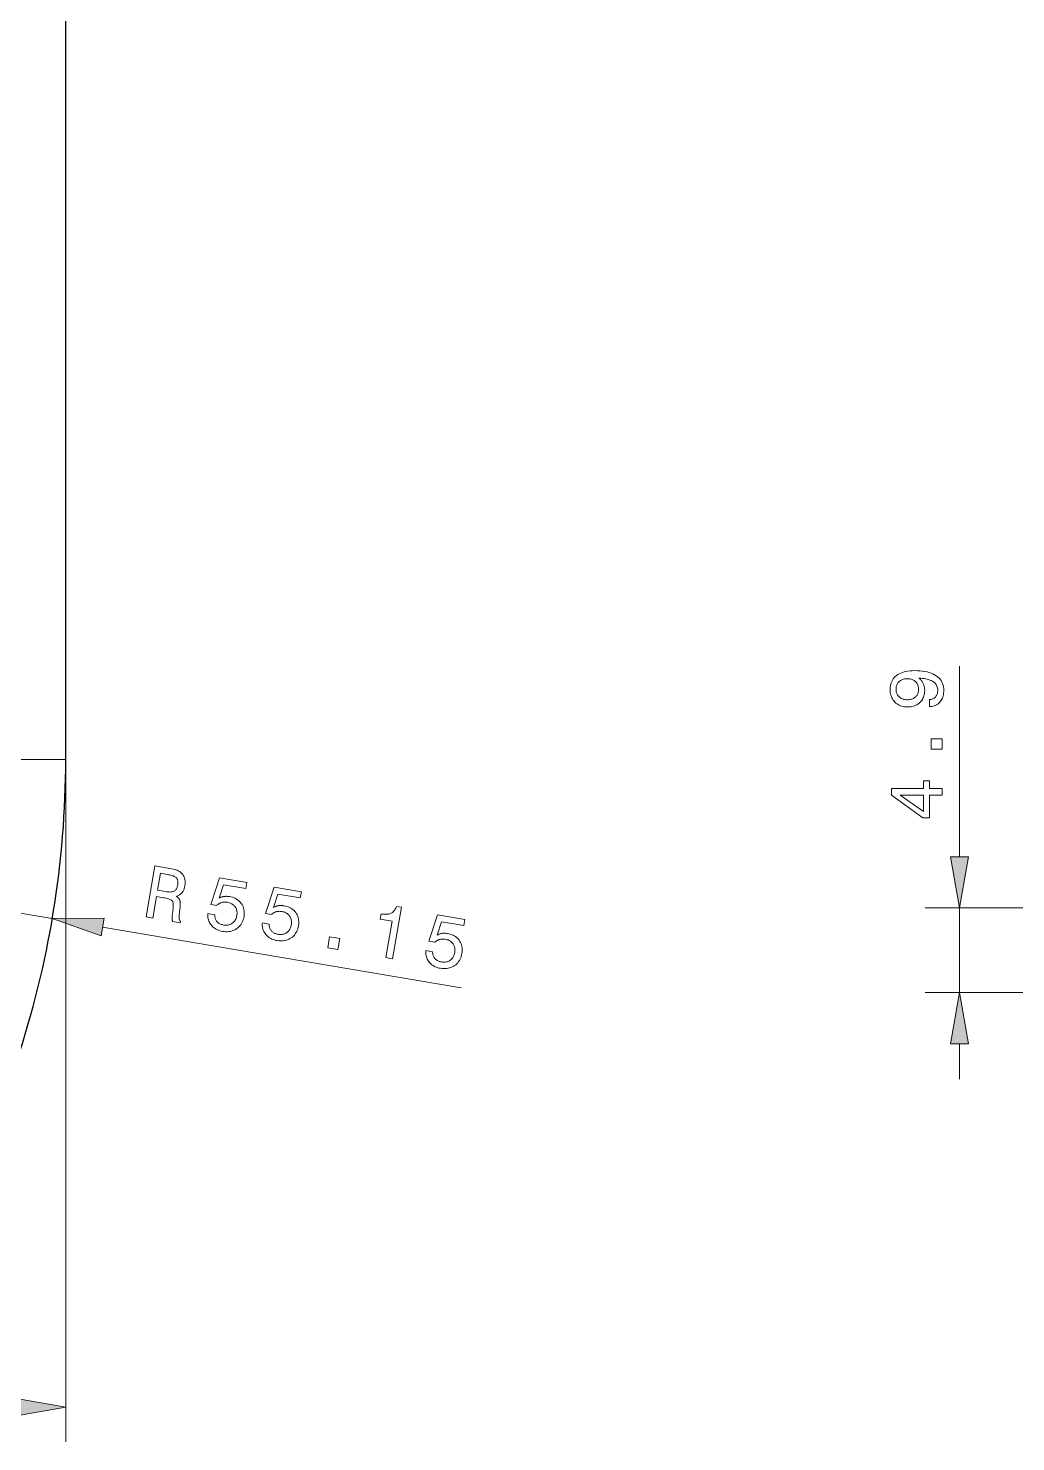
# Model space of a CAD drawing. Extents: x 0 to 297, y 0 to 420.
# Drawn here: x 141.7 to 198.9, y 119.9 to 201.7 of the extents above; entities that cross this region are included whole.
import ezdxf

# ---------------------------------------------------------------- set-up
doc = ezdxf.new("R2010")
doc.units = 0

msp = doc.modelspace()

# ---------------------------------------------------------------- linework, layer by layer
at = {"color": 7, "lineweight": 30}
msp.add_line((143.907, 159.393), (143.907, 271.893), dxfattribs=at)
at = {"color": 7, "lineweight": 13, "ltscale": 0.276097}
msp.add_line((195.644, 153.747), (195.644, 164.791), dxfattribs=at)
at = {"color": 7, "lineweight": 13, "ltscale": 0.10788}
msp.add_line((143.907, 159.393), (139.592, 159.393), dxfattribs=at)
at = {"color": 7, "lineweight": 13}
for p, q in [((143.907, 159.393), (143.907, 119.901)), ((146.045, 149.688), (166.792, 146.173))]:
    msp.add_line(p, q, dxfattribs=at)
at = {"color": 7, "lineweight": 13, "ltscale": 0.25}
msp.add_line((133.273, 151.851), (143.132, 150.181), dxfattribs=at)
at = {"color": 7, "lineweight": 13, "ltscale": 0.349972}
msp.add_line((207.643, 150.793), (193.644, 150.793), dxfattribs=at)
at = {"color": 7, "lineweight": 13, "ltscale": 0.122499}
msp.add_line((195.644, 145.893), (195.644, 150.793), dxfattribs=at)
at = {"color": 7, "lineweight": 13, "ltscale": 0.258492}
msp.add_line((203.984, 145.893), (193.644, 145.893), dxfattribs=at)
at = {"color": 7, "lineweight": 13, "ltscale": 0.051139}
msp.add_line((195.644, 140.893), (195.644, 142.938), dxfattribs=at)
at = {"color": 7, "lineweight": 13}
for points in [[(193.902, 162.452), (193.902, 162.849), (193.946, 162.852), (193.988, 162.858), (194.028, 162.867), (194.066, 162.878), (194.103, 162.892), (194.137, 162.909), (194.169, 162.928), (194.199, 162.95), (194.228, 162.974), (194.254, 163.002), (194.278, 163.031), (194.299, 163.063), (194.318, 163.096), (194.335, 163.132), (194.349, 163.17), (194.36, 163.209), (194.369, 163.251), (194.375, 163.295), (194.379, 163.341), (194.38, 163.388), (194.378, 163.453), (194.37, 163.514), (194.356, 163.572), (194.337, 163.627), (194.313, 163.679), (194.284, 163.728), (194.249, 163.774), (194.208, 163.816), (194.163, 163.856), (194.112, 163.892), (194.055, 163.926), (193.993, 163.957), (193.925, 163.984), (193.851, 164.009), (193.772, 164.031), (193.688, 164.05), (193.597, 164.066), (193.501, 164.079), (193.4, 164.09), (193.292, 164.097), (193.325, 164.071), (193.355, 164.044), (193.384, 164.016), (193.411, 163.987), (193.437, 163.957), (193.461, 163.925), (193.483, 163.893), (193.504, 163.859), (193.524, 163.825), (193.541, 163.789), (193.557, 163.752), (193.572, 163.715), (193.584, 163.676), (193.595, 163.637), (193.604, 163.597), (193.612, 163.556), (193.618, 163.515), (193.622, 163.472), (193.625, 163.429), (193.626, 163.384), (193.623, 163.301), (193.615, 163.22), (193.601, 163.143), (193.582, 163.069), (193.557, 162.998), (193.527, 162.931), (193.492, 162.867), (193.451, 162.805), (193.404, 162.748), (193.353, 162.693), (193.296, 162.642), (193.236, 162.597), (193.173, 162.557), (193.106, 162.523), (193.036, 162.494), (192.962, 162.47), (192.885, 162.451), (192.804, 162.438), (192.72, 162.43), (192.633, 162.427), (192.544, 162.43), (192.46, 162.438), (192.378, 162.452), (192.301, 162.472), (192.226, 162.498), (192.155, 162.528), (192.087, 162.565), (192.023, 162.607), (191.962, 162.655), (191.904, 162.709), (191.851, 162.767), (191.804, 162.828), (191.762, 162.893), (191.725, 162.962), (191.695, 163.034), (191.67, 163.109), (191.65, 163.188), (191.636, 163.27), (191.628, 163.356), (191.625, 163.445), (191.629, 163.548), (191.639, 163.646), (191.658, 163.738), (191.683, 163.826), (191.716, 163.909), (191.756, 163.987), (191.804, 164.06), (191.858, 164.128), (191.92, 164.191), (191.99, 164.25), (192.066, 164.303), (192.148, 164.35), (192.237, 164.392), (192.333, 164.428), (192.435, 164.459), (192.543, 164.484), (192.658, 164.504), (192.78, 164.518), (192.907, 164.526), (193.042, 164.529), (193.2, 164.526), (193.351, 164.517), (193.495, 164.502), (193.631, 164.481), (193.76, 164.455), (193.881, 164.422), (193.995, 164.383), (194.101, 164.339), (194.2, 164.288), (194.292, 164.232), (194.375, 164.17), (194.45, 164.103), (194.515, 164.031), (194.572, 163.954), (194.621, 163.871), (194.66, 163.784), (194.691, 163.692), (194.713, 163.594), (194.726, 163.492), (194.73, 163.384), (194.728, 163.301), (194.721, 163.221), (194.71, 163.144), (194.694, 163.071), (194.674, 163.002), (194.649, 162.935), (194.62, 162.873), (194.586, 162.814), (194.548, 162.758), (194.505, 162.705), (194.458, 162.657), (194.408, 162.614), (194.356, 162.576), (194.3, 162.544), (194.241, 162.516), (194.179, 162.493), (194.115, 162.475), (194.047, 162.463), (193.976, 162.455)], [(192.628, 162.845), (192.685, 162.846), (192.74, 162.851), (192.792, 162.859), (192.842, 162.87), (192.89, 162.885), (192.935, 162.903), (192.978, 162.924), (193.019, 162.948), (193.057, 162.975), (193.093, 163.006), (193.126, 163.039), (193.156, 163.075), (193.182, 163.112), (193.205, 163.152), (193.224, 163.193), (193.239, 163.237), (193.252, 163.283), (193.26, 163.331), (193.265, 163.381), (193.267, 163.433), (193.265, 163.491), (193.26, 163.546), (193.252, 163.598), (193.24, 163.648), (193.224, 163.696), (193.205, 163.741), (193.183, 163.783), (193.157, 163.823), (193.128, 163.861), (193.095, 163.896), (193.06, 163.927), (193.022, 163.956), (192.981, 163.981), (192.938, 164.003), (192.892, 164.021), (192.843, 164.036), (192.792, 164.048), (192.739, 164.056), (192.683, 164.061), (192.624, 164.063), (192.565, 164.061), (192.509, 164.056), (192.454, 164.048), (192.403, 164.036), (192.354, 164.021), (192.307, 164.003), (192.263, 163.981), (192.221, 163.956), (192.181, 163.927), (192.145, 163.896), (192.111, 163.861), (192.08, 163.824), (192.054, 163.785), (192.031, 163.743), (192.011, 163.699), (191.995, 163.653), (191.982, 163.605), (191.974, 163.554), (191.968, 163.501), (191.966, 163.445), (191.968, 163.392), (191.974, 163.342), (191.983, 163.293), (191.996, 163.246), (192.012, 163.202), (192.032, 163.159), (192.056, 163.119), (192.083, 163.08), (192.114, 163.044), (192.149, 163.01), (192.186, 162.979), (192.226, 162.95), (192.269, 162.926), (192.313, 162.904), (192.36, 162.886), (192.409, 162.871), (192.46, 162.859), (192.514, 162.851), (192.57, 162.846)], [(194.644, 159.992), (194.001, 159.992), (194.001, 160.589), (194.644, 160.589)], [(194.644, 157.329), (193.902, 157.329), (193.902, 156.012), (193.522, 156.012), (191.711, 157.325), (191.711, 157.717), (193.556, 157.717), (193.556, 158.145), (193.902, 158.145), (193.902, 157.717), (194.644, 157.717)], [(193.556, 156.374), (193.556, 157.329), (192.213, 157.329)], [(148.562, 150.276), (149.062, 153.229), (150.049, 153.062), (150.134, 153.046), (150.214, 153.025), (150.289, 153.002), (150.359, 152.974), (150.425, 152.943), (150.485, 152.909), (150.541, 152.87), (150.591, 152.829), (150.637, 152.783), (150.678, 152.734), (150.714, 152.682), (150.744, 152.626), (150.77, 152.568), (150.79, 152.506), (150.805, 152.441), (150.814, 152.373), (150.819, 152.302), (150.818, 152.227), (150.812, 152.15), (150.8, 152.069), (150.791, 152.021), (150.781, 151.975), (150.768, 151.931), (150.754, 151.889), (150.738, 151.849), (150.72, 151.81), (150.701, 151.773), (150.679, 151.738), (150.657, 151.705), (150.632, 151.674), (150.606, 151.645), (150.578, 151.617), (150.548, 151.592), (150.517, 151.568), (150.484, 151.546), (150.45, 151.526), (150.414, 151.508), (150.376, 151.492), (150.337, 151.478), (150.296, 151.466), (150.326, 151.45), (150.354, 151.433), (150.379, 151.415), (150.403, 151.397), (150.425, 151.377), (150.444, 151.357), (150.462, 151.336), (150.477, 151.314), (150.491, 151.291), (150.502, 151.267), (150.512, 151.242), (150.52, 151.213), (150.526, 151.181), (150.531, 151.145), (150.534, 151.107), (150.536, 151.066), (150.536, 151.021), (150.535, 150.973), (150.531, 150.923), (150.527, 150.869), (150.476, 150.383), (150.474, 150.352), (150.471, 150.323), (150.47, 150.296), (150.469, 150.27), (150.469, 150.246), (150.469, 150.223), (150.47, 150.202), (150.472, 150.182), (150.474, 150.164), (150.477, 150.148), (150.481, 150.133), (150.485, 150.118), (150.491, 150.104), (150.497, 150.09), (150.504, 150.078), (150.511, 150.065), (150.52, 150.054), (150.529, 150.043), (150.539, 150.032), (150.55, 150.022), (150.536, 149.941), (150.089, 150.017), (150.085, 150.028), (150.082, 150.04), (150.078, 150.053), (150.076, 150.066), (150.073, 150.081), (150.071, 150.097), (150.069, 150.113), (150.068, 150.131), (150.067, 150.149), (150.066, 150.168), (150.066, 150.189), (150.066, 150.21), (150.066, 150.234), (150.067, 150.258), (150.068, 150.283), (150.07, 150.31), (150.072, 150.339), (150.074, 150.368), (150.077, 150.399), (150.08, 150.431), (150.124, 150.817), (150.13, 150.874), (150.133, 150.926), (150.133, 150.975), (150.131, 151.02), (150.127, 151.062), (150.12, 151.1), (150.111, 151.134), (150.1, 151.164), (150.086, 151.191), (150.07, 151.213), (150.049, 151.234), (150.022, 151.254), (149.988, 151.273), (149.948, 151.291), (149.902, 151.309), (149.849, 151.326), (149.79, 151.342), (149.724, 151.358), (149.652, 151.373), (149.573, 151.387), (149.168, 151.456), (148.957, 150.209)], [(195.123, 153.747), (195.644, 150.793), (196.165, 153.747)], [(149.878, 152.719), (149.396, 152.801), (149.229, 151.818), (149.684, 151.74), (149.752, 151.73), (149.816, 151.723), (149.875, 151.719), (149.931, 151.717), (149.984, 151.719), (150.032, 151.724), (150.077, 151.732), (150.118, 151.742), (150.155, 151.756), (150.188, 151.773), (150.218, 151.793), (150.246, 151.816), (150.272, 151.843), (150.295, 151.874), (150.317, 151.908), (150.336, 151.945), (150.353, 151.986), (150.367, 152.03), (150.379, 152.078), (150.39, 152.13), (150.397, 152.181), (150.401, 152.23), (150.402, 152.276), (150.399, 152.319), (150.394, 152.36), (150.385, 152.399), (150.373, 152.435), (150.358, 152.468), (150.34, 152.499), (150.318, 152.528), (150.293, 152.554), (150.263, 152.579), (150.23, 152.602), (150.192, 152.624), (150.15, 152.644), (150.104, 152.662), (150.054, 152.679), (149.999, 152.694), (149.941, 152.707)], [(152.135, 150.464), (152.53, 150.397), (152.531, 150.35), (152.534, 150.305), (152.54, 150.262), (152.549, 150.22), (152.561, 150.18), (152.575, 150.142), (152.593, 150.105), (152.613, 150.069), (152.636, 150.036), (152.661, 150.003), (152.689, 149.973), (152.72, 149.946), (152.752, 149.92), (152.786, 149.897), (152.823, 149.876), (152.862, 149.857), (152.903, 149.841), (152.946, 149.827), (152.992, 149.815), (153.039, 149.806), (153.098, 149.798), (153.155, 149.794), (153.21, 149.794), (153.263, 149.798), (153.315, 149.806), (153.365, 149.818), (153.413, 149.834), (153.46, 149.854), (153.505, 149.878), (153.548, 149.906), (153.589, 149.937), (153.626, 149.972), (153.66, 150.009), (153.691, 150.049), (153.719, 150.092), (153.744, 150.138), (153.765, 150.187), (153.783, 150.239), (153.798, 150.293), (153.81, 150.351), (153.818, 150.41), (153.822, 150.468), (153.822, 150.524), (153.818, 150.577), (153.811, 150.629), (153.799, 150.679), (153.783, 150.728), (153.764, 150.774), (153.74, 150.819), (153.712, 150.861), (153.681, 150.902), (153.647, 150.939), (153.609, 150.973), (153.569, 151.003), (153.525, 151.031), (153.479, 151.055), (153.429, 151.077), (153.377, 151.095), (153.321, 151.11), (153.262, 151.122), (153.228, 151.127), (153.194, 151.13), (153.16, 151.132), (153.127, 151.133), (153.094, 151.132), (153.062, 151.13), (153.03, 151.126), (152.998, 151.121), (152.967, 151.114), (152.936, 151.106), (152.905, 151.097), (152.875, 151.086), (152.846, 151.073), (152.817, 151.059), (152.788, 151.044), (152.76, 151.027), (152.732, 151.008), (152.705, 150.989), (152.679, 150.967), (152.653, 150.945), (152.314, 151.002), (152.812, 152.53), (154.392, 152.262), (154.333, 151.913), (153.038, 152.132), (152.785, 151.356), (152.809, 151.371), (152.835, 151.385), (152.86, 151.397), (152.887, 151.409), (152.914, 151.419), (152.942, 151.429), (152.97, 151.437), (152.999, 151.445), (153.029, 151.451), (153.059, 151.456), (153.09, 151.461), (153.121, 151.464), (153.152, 151.466), (153.184, 151.467), (153.216, 151.467), (153.249, 151.466), (153.282, 151.464), (153.315, 151.461), (153.348, 151.457), (153.382, 151.452), (153.471, 151.434), (153.555, 151.411), (153.635, 151.384), (153.711, 151.352), (153.782, 151.315), (153.848, 151.273), (153.91, 151.226), (153.968, 151.175), (154.021, 151.119), (154.069, 151.058), (154.113, 150.993), (154.15, 150.926), (154.181, 150.856), (154.206, 150.784), (154.224, 150.71), (154.237, 150.633), (154.244, 150.554), (154.244, 150.472), (154.238, 150.388), (154.227, 150.302), (154.208, 150.211), (154.185, 150.125), (154.156, 150.043), (154.121, 149.965), (154.082, 149.893), (154.037, 149.825), (153.987, 149.761), (153.931, 149.702), (153.871, 149.647), (153.805, 149.597), (153.735, 149.552), (153.662, 149.514), (153.587, 149.482), (153.51, 149.457), (153.429, 149.438), (153.347, 149.425), (153.261, 149.419), (153.173, 149.419), (153.083, 149.425), (152.99, 149.438), (152.908, 149.454), (152.83, 149.475), (152.756, 149.499), (152.685, 149.528), (152.618, 149.562), (152.554, 149.599), (152.494, 149.641), (152.438, 149.687), (152.385, 149.737), (152.337, 149.791), (152.292, 149.849), (152.253, 149.909), (152.22, 149.97), (152.191, 150.034), (152.168, 150.101), (152.151, 150.169), (152.139, 150.239), (152.132, 150.312), (152.131, 150.387)], [(155.288, 149.929), (155.683, 149.863), (155.684, 149.816), (155.687, 149.771), (155.694, 149.728), (155.702, 149.686), (155.714, 149.646), (155.729, 149.607), (155.746, 149.57), (155.766, 149.535), (155.789, 149.501), (155.814, 149.469), (155.843, 149.439), (155.873, 149.411), (155.905, 149.386), (155.94, 149.363), (155.976, 149.342), (156.015, 149.323), (156.056, 149.307), (156.1, 149.293), (156.145, 149.281), (156.193, 149.272), (156.251, 149.264), (156.308, 149.26), (156.363, 149.259), (156.417, 149.263), (156.468, 149.271), (156.518, 149.283), (156.567, 149.299), (156.613, 149.319), (156.658, 149.343), (156.701, 149.372), (156.742, 149.403), (156.779, 149.437), (156.814, 149.475), (156.845, 149.515), (156.872, 149.558), (156.897, 149.604), (156.918, 149.653), (156.936, 149.705), (156.951, 149.759), (156.963, 149.817), (156.971, 149.876), (156.975, 149.934), (156.975, 149.989), (156.972, 150.043), (156.964, 150.095), (156.952, 150.145), (156.936, 150.194), (156.917, 150.24), (156.893, 150.285), (156.865, 150.327), (156.834, 150.368), (156.8, 150.405), (156.763, 150.439), (156.722, 150.469), (156.679, 150.497), (156.632, 150.521), (156.583, 150.543), (156.53, 150.561), (156.474, 150.576), (156.415, 150.587), (156.381, 150.593), (156.347, 150.596), (156.314, 150.598), (156.28, 150.599), (156.248, 150.598), (156.215, 150.596), (156.183, 150.592), (156.151, 150.587), (156.12, 150.58), (156.089, 150.572), (156.058, 150.563), (156.028, 150.551), (155.999, 150.539), (155.97, 150.525), (155.941, 150.51), (155.913, 150.493), (155.886, 150.474), (155.859, 150.454), (155.832, 150.433), (155.806, 150.411), (155.467, 150.468), (155.966, 151.996), (157.545, 151.728), (157.486, 151.379), (156.191, 151.598), (155.938, 150.822), (155.962, 150.837), (155.988, 150.85), (156.014, 150.863), (156.04, 150.875), (156.067, 150.885), (156.095, 150.895), (156.124, 150.903), (156.153, 150.91), (156.182, 150.917), (156.212, 150.922), (156.243, 150.927), (156.274, 150.93), (156.306, 150.932), (156.337, 150.933), (156.37, 150.933), (156.402, 150.932), (156.435, 150.93), (156.468, 150.927), (156.502, 150.923), (156.536, 150.918), (156.624, 150.9), (156.709, 150.877), (156.789, 150.85), (156.864, 150.818), (156.935, 150.781), (157.001, 150.739), (157.063, 150.692), (157.121, 150.641), (157.174, 150.584), (157.223, 150.523), (157.266, 150.459), (157.303, 150.392), (157.334, 150.322), (157.359, 150.25), (157.378, 150.176), (157.39, 150.099), (157.397, 150.02), (157.397, 149.938), (157.392, 149.854), (157.38, 149.768), (157.362, 149.677), (157.338, 149.59), (157.309, 149.509), (157.275, 149.431), (157.235, 149.359), (157.19, 149.29), (157.14, 149.227), (157.085, 149.168), (157.024, 149.113), (156.958, 149.063), (156.888, 149.018), (156.816, 148.98), (156.741, 148.948), (156.663, 148.923), (156.583, 148.904), (156.5, 148.891), (156.415, 148.884), (156.327, 148.884), (156.236, 148.891), (156.143, 148.904), (156.061, 148.92), (155.983, 148.94), (155.909, 148.965), (155.838, 148.994), (155.771, 149.027), (155.707, 149.065), (155.648, 149.107), (155.591, 149.152), (155.539, 149.203), (155.49, 149.257), (155.445, 149.315), (155.406, 149.374), (155.373, 149.436), (155.345, 149.5), (155.322, 149.566), (155.304, 149.635), (155.292, 149.705), (155.286, 149.778), (155.284, 149.853)], [(162.443, 147.924), (162.8, 150.028), (162.109, 150.145), (162.161, 150.446), (162.235, 150.436), (162.306, 150.429), (162.374, 150.426), (162.438, 150.425), (162.499, 150.428), (162.556, 150.434), (162.609, 150.443), (162.66, 150.456), (162.706, 150.472), (162.75, 150.491), (162.79, 150.513), (162.828, 150.539), (162.864, 150.569), (162.897, 150.603), (162.927, 150.64), (162.956, 150.682), (162.982, 150.727), (163.005, 150.775), (163.026, 150.828), (163.045, 150.884), (163.334, 150.835), (162.83, 147.859)], [(146.132, 150.201), (143.132, 150.181), (145.958, 149.174)], [(164.748, 148.327), (165.143, 148.26), (165.144, 148.214), (165.147, 148.169), (165.153, 148.125), (165.162, 148.084), (165.174, 148.043), (165.188, 148.005), (165.206, 147.968), (165.226, 147.933), (165.249, 147.899), (165.274, 147.867), (165.302, 147.837), (165.333, 147.809), (165.365, 147.783), (165.399, 147.76), (165.436, 147.739), (165.475, 147.721), (165.516, 147.704), (165.559, 147.69), (165.605, 147.679), (165.652, 147.669), (165.711, 147.661), (165.768, 147.657), (165.823, 147.657), (165.876, 147.661), (165.928, 147.669), (165.978, 147.681), (166.026, 147.697), (166.073, 147.717), (166.118, 147.741), (166.161, 147.769), (166.202, 147.801), (166.239, 147.835), (166.273, 147.872), (166.304, 147.912), (166.332, 147.956), (166.357, 148.001), (166.378, 148.05), (166.396, 148.102), (166.411, 148.157), (166.423, 148.214), (166.431, 148.274), (166.435, 148.331), (166.435, 148.387), (166.431, 148.441), (166.424, 148.493), (166.412, 148.543), (166.396, 148.591), (166.377, 148.638), (166.353, 148.682), (166.325, 148.725), (166.294, 148.765), (166.26, 148.802), (166.222, 148.836), (166.182, 148.867), (166.138, 148.894), (166.092, 148.919), (166.042, 148.94), (165.99, 148.958), (165.934, 148.973), (165.875, 148.985), (165.841, 148.99), (165.807, 148.994), (165.773, 148.996), (165.74, 148.997), (165.707, 148.996), (165.675, 148.993), (165.643, 148.99), (165.611, 148.985), (165.58, 148.978), (165.549, 148.97), (165.518, 148.96), (165.488, 148.949), (165.459, 148.936), (165.43, 148.923), (165.401, 148.907), (165.373, 148.89), (165.345, 148.872), (165.318, 148.852), (165.292, 148.831), (165.266, 148.808), (164.927, 148.865), (165.425, 150.393), (167.005, 150.126), (166.946, 149.777), (165.651, 149.996), (165.398, 149.22), (165.422, 149.234), (165.448, 149.248), (165.473, 149.261), (165.5, 149.272), (165.527, 149.283), (165.555, 149.292), (165.583, 149.301), (165.612, 149.308), (165.642, 149.314), (165.672, 149.32), (165.703, 149.324), (165.734, 149.327), (165.765, 149.33), (165.797, 149.331), (165.829, 149.331), (165.862, 149.33), (165.895, 149.328), (165.928, 149.325), (165.961, 149.321), (165.995, 149.315), (166.084, 149.297), (166.168, 149.275), (166.248, 149.247), (166.324, 149.215), (166.395, 149.178), (166.461, 149.136), (166.523, 149.09), (166.581, 149.038), (166.634, 148.982), (166.682, 148.921), (166.726, 148.856), (166.763, 148.789), (166.794, 148.72), (166.819, 148.648), (166.837, 148.573), (166.85, 148.497), (166.857, 148.417), (166.857, 148.336), (166.852, 148.252), (166.84, 148.165), (166.821, 148.074), (166.798, 147.988), (166.769, 147.906), (166.734, 147.829), (166.695, 147.756), (166.65, 147.688), (166.6, 147.624), (166.544, 147.565), (166.484, 147.511), (166.418, 147.46), (166.348, 147.416), (166.275, 147.378), (166.2, 147.346), (166.123, 147.32), (166.042, 147.301), (165.96, 147.288), (165.874, 147.282), (165.786, 147.282), (165.696, 147.288), (165.603, 147.301), (165.521, 147.318), (165.443, 147.338), (165.369, 147.363), (165.298, 147.392), (165.231, 147.425), (165.167, 147.462), (165.107, 147.504), (165.051, 147.55), (164.999, 147.6), (164.95, 147.655), (164.905, 147.712), (164.866, 147.772), (164.833, 147.834), (164.804, 147.898), (164.781, 147.964), (164.764, 148.032), (164.752, 148.103), (164.745, 148.175), (164.744, 148.25)], [(159.072, 148.495), (159.179, 149.129), (159.767, 149.03), (159.66, 148.396)], [(196.165, 142.938), (195.644, 145.893), (195.123, 142.938)], [(140.952, 121.381), (143.907, 121.901), (140.952, 122.422)]]:
    msp.add_lwpolyline(points, close=True, dxfattribs=at)
at = {"color": 7, "lineweight": 30}
msp.add_arc((88.754, 159.393), 55.153, 341.50039, 359.99997, dxfattribs=at)
at = {"color": 7, "lineweight": 13}
for points in [[(195.123, 153.747), (195.644, 150.793), (195.123, 153.747), (196.165, 153.747)], [(146.132, 150.201), (143.132, 150.181), (146.132, 150.201), (145.958, 149.174)], [(196.165, 142.938), (195.644, 145.893), (196.165, 142.938), (195.123, 142.938)], [(140.952, 121.381), (143.907, 121.901), (140.952, 121.381), (140.952, 122.422)]]:
    msp.add_solid(points, dxfattribs=at)

doc.saveas('drawing.dxf')
